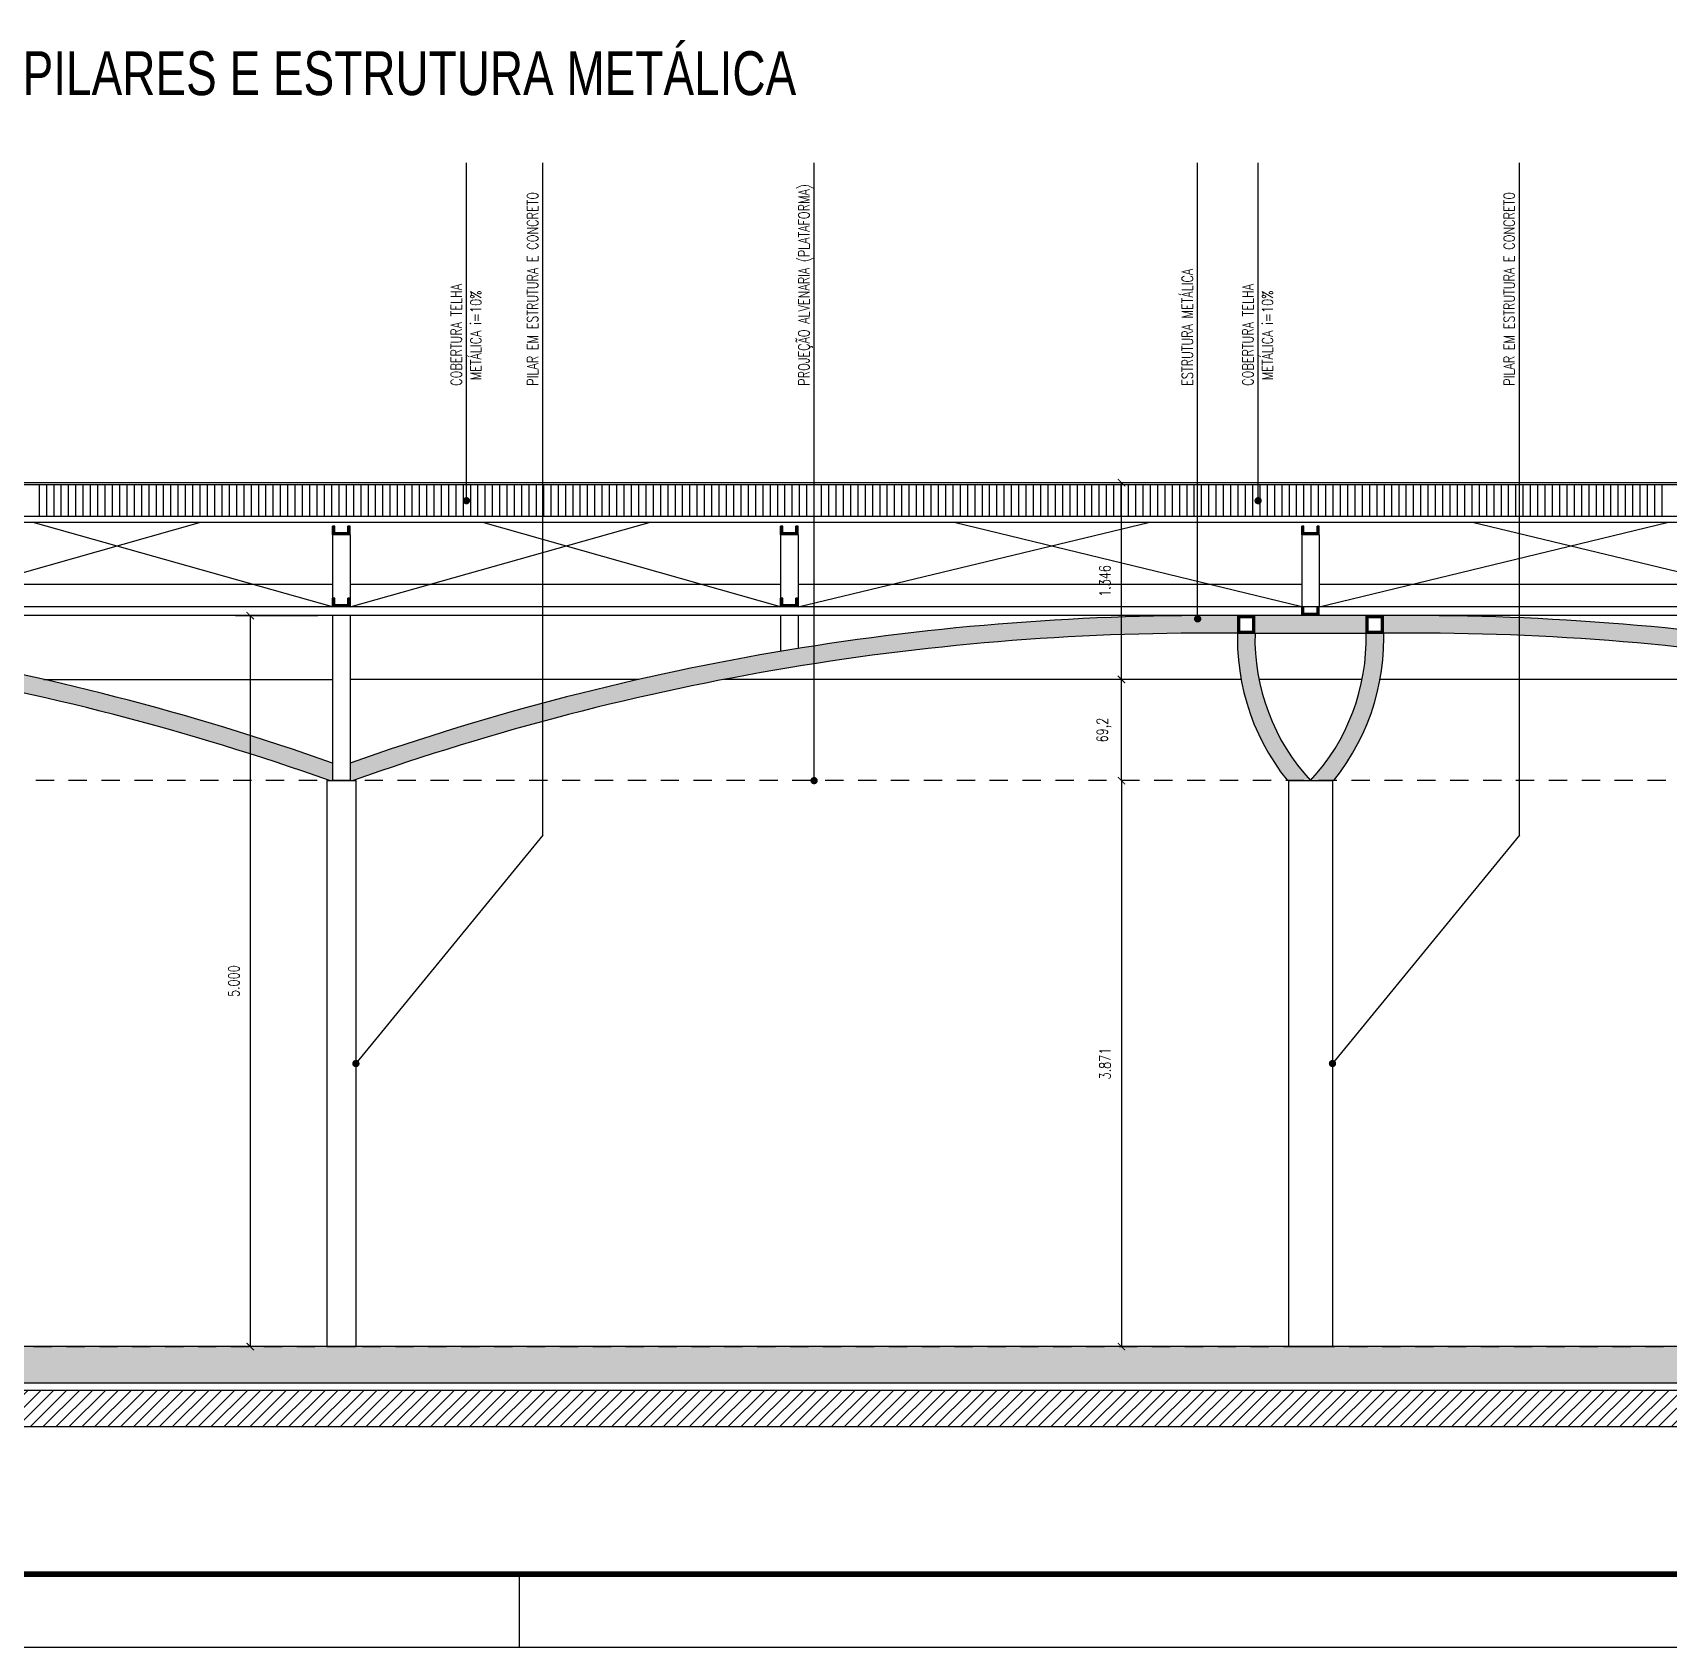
# Model space of a CAD drawing. Extents: x 231.8 to 328.5, y 64.7 to 125.7.
# Drawn here: x 287.18 to 298.36, y 97.18 to 108.22 of the extents above; entities that cross this region are included whole.
import ezdxf

# ---------------------------------------------------------------- set-up
doc = ezdxf.new("R2010")
doc.units = 0
doc.header["$LTSCALE"] = 0.1
doc.header["$MEASUREMENT"] = 0
doc.header["$PDMODE"] = 3
doc.linetypes.add('DASHED2', pattern=[0.375, 0.25, -0.125])
doc.layers.get('0').update_dxf_attribs({"linetype": 'CONTINUOUS'})
doc.layers.get('DEFPOINTS').update_dxf_attribs({"linetype": 'CONTINUOUS'})
for name, color, linetype in [('ATERRO', 250, 'CONTINUOUS'), ('CALHA', 1, 'CONTINUOUS'), ('COBERTURA', 1, 'CONTINUOUS'), ('CONTRAPISO', 64, 'CONTINUOUS'), ('CONTRAPISO1', 7, 'CONTINUOUS'), ('COTAS', 1, 'CONTINUOUS'), ('ESTRUTURA_METÁLICA', 250, 'CONTINUOUS'), ('INDIC', 1, 'CONTINUOUS'), ('PISO', 250, 'CONTINUOUS'), ('PRANCHA', 15, 'CONTINUOUS'), ('PROJEÇÃO', 7, 'DASHED2'), ('TEXTO_AMBIENTE', 250, 'CONTINUOUS'), ('TEXTO_PISO_ÁREA', 1, 'CONTINUOUS'), ('VISTA_CORTE', 2, 'CONTINUOUS')]:
    doc.layers.add(name, color=color, linetype=linetype)
doc.styles.add('STYLE1', font='romans.shx', dxfattribs={"width": 0.75, "height": 0.075})
doc.styles.add('STYLE3', font='arial.ttf', dxfattribs={"width": 0.75, "height": 0.2})
doc.dimstyles.get("Standard").update_dxf_attribs({"dimtxt": 0.18, "dimasz": 0.18, "dimexe": 0.18, "dimexo": 0.0625, "dimgap": 0.09, "dimtad": 0, "dimtih": 1, "dimtoh": 1, "dimdec": 4, "dimzin": 0, "dimdsep": 46, "dimtxsty": 'Standard', "dimcen": 0.09, "dimadec": 0, "dimazin": 0, "dimtfac": 1, "dimtdec": 4, "dimtofl": 0, "dimtmove": 0, "dimatfit": 3, "dimfxl": 1, "dimtolj": 1, "dimtzin": 0, "dimarcsym": 0})

# ---------------------------------------------------------------- blocks, each defined once
blk = doc.blocks.new('_ARCHTICK')
at = {"color": 0, "linetype": 'ByBlock', "const_width": 0.15}
blk.add_lwpolyline([(-0.5, -0.5), (0.5, 0.5)], dxfattribs=at)
blk = doc.blocks.new('*D159')
at = {"color": 1, "linetype": 'ByBlock'}
for p, q in [((292.215, 105.89), (291.652, 105.89)), ((291.752, 105.89), (291.752, 100.89)), ((292.215, 100.89), (291.652, 100.89))]:
    blk.add_line(p, q, dxfattribs=at)
at = {"layer": 'DEFPOINTS', "color": 0, "linetype": 'ByBlock'}
for p in [(292.315, 105.89), (291.752, 100.89), (292.315, 100.89)]:
    blk.add_point(p, dxfattribs=at)
at = {"color": 1, "linetype": 'ByBlock', "xscale": 0.05, "yscale": 0.05, "zscale": 0.05}
for p, rotation in [((291.752, 105.89), 90), ((291.752, 100.89), 270)]:
    blk.add_blockref('_ARCHTICK', p, dxfattribs=dict(at, rotation=rotation))
at = {"color": 60, "linetype": 'ByBlock', "insert": (291.64, 103.39), "char_height": 0.075, "attachment_point": 5, "rotation": 90, "style": 'STYLE1'}
blk.add_mtext('\\A1;5.000', dxfattribs=at)
blk = doc.blocks.new('*D167')
at = {"color": 1, "linetype": 'ByBlock'}
blk.add_line((297.711, 104.762), (297.711, 100.89), dxfattribs=at)
at = {"layer": 'DEFPOINTS', "color": 0, "linetype": 'ByBlock'}
for p in [(297.711, 104.762), (297.711, 100.89), (297.711, 100.89)]:
    blk.add_point(p, dxfattribs=at)
at = {"color": 1, "linetype": 'ByBlock', "xscale": 0.05, "yscale": 0.05, "zscale": 0.05}
for p, rotation in [((297.711, 104.762), 90), ((297.711, 100.89), 270)]:
    blk.add_blockref('_ARCHTICK', p, dxfattribs=dict(at, rotation=rotation))
at = {"color": 60, "linetype": 'ByBlock', "insert": (297.599, 102.826), "char_height": 0.075, "attachment_point": 5, "rotation": 90, "style": 'STYLE1'}
blk.add_mtext('\\A1;3.871', dxfattribs=at)
blk = doc.blocks.new('*D201')
at = {"color": 1, "linetype": 'ByBlock'}
blk.add_line((294.623, 103.105), (294.623, 103.797), dxfattribs=at)
at = {"layer": 'DEFPOINTS', "color": 0, "linetype": 'ByBlock'}
for p in [(294.623, 103.797), (294.623, 103.797), (294.623, 103.105)]:
    blk.add_point(p, dxfattribs=at)
at = {"color": 1, "linetype": 'ByBlock', "xscale": 0.05, "yscale": 0.05, "zscale": 0.05}
for p, rotation in [((294.623, 103.797), 90), ((294.623, 103.105), 270)]:
    blk.add_blockref('_ARCHTICK', p, dxfattribs=dict(at, rotation=rotation))
at = {"color": 60, "linetype": 'ByBlock', "insert": (294.503, 103.451), "char_height": 0.075, "attachment_point": 5, "rotation": 90, "style": 'STYLE1'}
blk.add_mtext('\\A1;69,2', dxfattribs=at)
blk = doc.blocks.new('*D202')
at = {"color": 1, "linetype": 'ByBlock'}
blk.add_line((294.623, 103.797), (294.623, 105.144), dxfattribs=at)
at = {"layer": 'DEFPOINTS', "color": 0, "linetype": 'ByBlock'}
for p in [(294.623, 105.144), (294.623, 105.144), (294.623, 103.797)]:
    blk.add_point(p, dxfattribs=at)
at = {"color": 1, "linetype": 'ByBlock', "xscale": 0.05, "yscale": 0.05, "zscale": 0.05}
for p, rotation in [((294.623, 105.144), 90), ((294.623, 103.797), 270)]:
    blk.add_blockref('_ARCHTICK', p, dxfattribs=dict(at, rotation=rotation))
at = {"color": 60, "linetype": 'ByBlock', "insert": (294.51, 104.471), "char_height": 0.075, "attachment_point": 5, "rotation": 90, "style": 'STYLE1'}
blk.add_mtext('\\A1;1.346', dxfattribs=at)

msp = doc.modelspace()

# ---------------------------------------------------------------- hatches: boundary and pattern name
at = {"layer": 'ATERRO'}
h = msp.add_hatch(dxfattribs=at)
h.set_pattern_fill('ANSI31', color=256, scale=0.5, style=0)
h.set_pattern_definition([(45, (45.39873, -28.611933), (-0.044194174, 0.044194174), [])])
h.paths.add_polyline_path([(309.2294, 98.9337), (282.6034, 98.9337), (282.6034, 98.6837), (309.2294, 98.6837)])
at = {"layer": 'CONTRAPISO1'}
h = msp.add_hatch(dxfattribs=at)
h.set_pattern_fill('AR-CONC', color=256, scale=0.02, style=0)
h.set_pattern_definition([(50, (45.39873, -28.61193), (0.143452037, -0.012550427), [0.015, -0.165]), (355, (45.39873, -28.61193), (-0.02775027, 0.15043843), [0.012, -0.132]), (100.4514, (45.41069, -28.61298), (0.115701876, 0.13788791), [0.01274804, -0.14022842]), (46.1842, (45.39873, -28.57193), (0.21344821, -0.0331038), [0.0225, -0.2475]), (96.6356, (45.41652, -28.5747), (0.18693254, 0.19482357), [0.01912206, -0.2103426]), (351.1842, (45.39873, -28.57193), (0.18693239, 0.19482372), [0.018, -0.198]), (21, (45.41873, -28.58193), (0.11938141, -0.08052378), [0.015, -0.165]), (326, (45.41873, -28.58193), (0.04866307, 0.14503001), [0.012, -0.132]), (71.4514, (45.42868, -28.58864), (0.168044526, 0.0645061), [0.01274804, -0.14022842]), (37.5, (45.39873, -28.611933), (0.002431971, 0.066578771), [0, -0.1304, 0, -0.134, 0, -0.1325]), (7.5, (45.39873, -28.61193), (0.052613907, 0.078882342), [0, -0.0764, 0, -0.1274, 0, -0.0505]), (327.5, (45.35413, -28.611933), (0.106764487, -0.004510974), [0, -0.05, 0, -0.156, 0, -0.207]), (317.5, (45.33413, -28.61193), (0.116637234, 0.020020996), [0, -0.065, 0, -0.1036, 0, -0.147])])
h.paths.add_polyline_path([(309.2294, 99.1337), (308.1764, 99.1337), (308.1764, 99.2337), (283.6564, 99.2337), (283.6564, 99.1337), (282.6034, 99.1337), (282.6034, 98.9837), (309.2294, 98.9837)])
at = {"layer": 'ESTRUTURA_METÁLICA'}
for points in [[(289.3464, 104.8464), (289.3314, 104.8464), (289.3314, 104.8011), (289.2414, 104.8011), (289.2414, 104.8464), (289.2264, 104.8464), (289.2264, 104.7861), (289.3464, 104.7861)], [(292.4114, 104.8464), (292.3964, 104.8464), (292.3964, 104.8011), (292.3064, 104.8011), (292.3064, 104.8464), (292.2914, 104.8464), (292.2914, 104.7861), (292.4114, 104.7861)], [(295.9764, 104.8464), (295.9614, 104.8464), (295.9614, 104.8011), (295.8714, 104.8011), (295.8714, 104.8464), (295.8564, 104.8464), (295.8564, 104.7861), (295.9764, 104.7861)], [(289.3464, 104.354), (289.3314, 104.354), (289.3314, 104.3087), (289.2414, 104.3087), (289.2414, 104.354), (289.2264, 104.354), (289.2264, 104.2937), (289.3464, 104.2937)], [(292.4114, 104.354), (292.3964, 104.354), (292.3964, 104.3087), (292.3064, 104.3087), (292.3064, 104.354), (292.2914, 104.354), (292.2914, 104.2937), (292.4114, 104.2937)], [(295.9764, 104.294), (295.9614, 104.294), (295.9614, 104.2487), (295.8714, 104.2487), (295.8714, 104.294), (295.8564, 104.294), (295.8564, 104.2337), (295.9764, 104.2337)], [(283.4885, 104.2337), (283.2264, 104.2337, 0.0009954), (283.1564, 104.2331), (283.1564, 104.113, -0.0885438), (289.2057, 103.1051), (289.2264, 103.1051), (289.2264, 103.2251, 0.083468)], [(295.4164, 104.113, -0.0003526), (295.4164, 104.1152), (295.4164, 104.2331, 0.0009954), (295.3465, 104.2337), (295.0844, 104.2337, 0.083468), (289.3464, 103.2251), (289.3464, 103.1051), (289.3671, 103.1051, -0.088543)], [(296.2964, 104.2337), (295.5364, 104.2337), (295.5364, 104.1137), (296.2964, 104.1137)], [(296.4165, 104.113, 0.0003526), (296.4164, 104.1152), (296.4164, 104.2331, -0.0009954), (296.4864, 104.2337), (296.7485, 104.2337, -0.083468), (302.4864, 103.2251), (302.4864, 103.1051), (302.4657, 103.1051, 0.088543)]]:
    msp.add_hatch(color=256, dxfattribs=at).paths.add_polyline_path(points)
h = msp.add_hatch(color=256, dxfattribs=at)
h.paths.add_polyline_path([(295.5364, 104.2337), (295.4164, 104.2337), (295.4164, 104.1137), (295.5364, 104.1137)])
h.paths.add_polyline_path([(295.5214, 104.1287), (295.4314, 104.1287), (295.4314, 104.2187), (295.5214, 104.2187)], flags=16)
h = msp.add_hatch(color=256, dxfattribs=at)
h.paths.add_polyline_path([(296.4164, 104.2337), (296.2964, 104.2337), (296.2964, 104.1137), (296.4165, 104.1137, 0.0004996), (296.4164, 104.1168)])
h.paths.add_polyline_path([(296.3114, 104.1287), (296.3114, 104.2187), (296.4014, 104.2187), (296.4014, 104.1287)], flags=16)
h = msp.add_hatch(color=256, dxfattribs=at)
h.paths.add_polyline_path([(295.5364, 104.1137), (295.4164, 104.1137, 0.1770296), (295.758, 103.1051), (295.9164, 103.1051, -0.1954972)])
h.paths.add_polyline_path([(296.4165, 104.1137), (296.2964, 104.1137, -0.1954972), (295.9164, 103.1051), (296.0748, 103.1051, 0.1770302)])

# ---------------------------------------------------------------- linework, layer by layer
at = {"layer": 'ATERRO'}
for p, q in [((309.2294, 98.9337), (282.6034, 98.9337)), ((309.2294, 98.6837), (282.6034, 98.6837))]:
    msp.add_line(p, q, dxfattribs=at)
at = {"layer": 'CALHA'}
for p, q in [((289.2264, 104.4477), (286.2814, 104.4477)), ((292.2914, 104.4477), (289.3464, 104.4477)), ((295.8564, 104.4477), (292.4114, 104.4477)), ((299.4214, 104.4477), (295.9764, 104.4477))]:
    msp.add_line(p, q, dxfattribs=at)
at = {"layer": 'COBERTURA'}
for p, q in [((308.6864, 105.128), (283.1714, 105.128)), ((287.2214, 104.9117), (287.2214, 105.128)), ((287.2714, 104.9117), (287.2714, 105.128)), ((287.3214, 104.9117), (287.3214, 105.128)), ((287.3714, 104.9117), (287.3714, 105.128)), ((287.4214, 104.9117), (287.4214, 105.128)), ((287.4714, 104.9117), (287.4714, 105.128)), ((287.5214, 104.9117), (287.5214, 105.128)), ((287.5714, 104.9117), (287.5714, 105.128)), ((287.6214, 104.9117), (287.6214, 105.128)), ((287.6714, 104.9117), (287.6714, 105.128)), ((287.7214, 104.9117), (287.7214, 105.128)), ((287.7714, 104.9117), (287.7714, 105.128)), ((287.8214, 104.9117), (287.8214, 105.128)), ((287.8714, 104.9117), (287.8714, 105.128)), ((287.9214, 104.9117), (287.9214, 105.128)), ((287.9714, 104.9117), (287.9714, 105.128)), ((288.0214, 104.9117), (288.0214, 105.128)), ((288.0714, 104.9117), (288.0714, 105.128)), ((288.1214, 104.9117), (288.1214, 105.128)), ((288.1714, 104.9117), (288.1714, 105.128)), ((288.2214, 104.9117), (288.2214, 105.128)), ((288.2714, 104.9117), (288.2714, 105.128)), ((288.3214, 104.9117), (288.3214, 105.128)), ((288.3714, 104.9117), (288.3714, 105.128)), ((288.4214, 104.9117), (288.4214, 105.128)), ((288.4714, 104.9117), (288.4714, 105.128)), ((288.5214, 104.9117), (288.5214, 105.128)), ((288.5714, 104.9117), (288.5714, 105.128)), ((288.6214, 104.9117), (288.6214, 105.128)), ((288.6714, 104.9117), (288.6714, 105.128)), ((288.7214, 104.9117), (288.7214, 105.128)), ((288.7714, 104.9117), (288.7714, 105.128)), ((288.8214, 104.9117), (288.8214, 105.128)), ((288.8714, 104.9117), (288.8714, 105.128)), ((288.9214, 104.9117), (288.9214, 105.128)), ((288.9714, 104.9117), (288.9714, 105.128)), ((289.0214, 104.9117), (289.0214, 105.128)), ((289.0714, 104.9117), (289.0714, 105.128)), ((289.1214, 104.9117), (289.1214, 105.128)), ((289.1714, 104.9117), (289.1714, 105.128)), ((289.2214, 104.9117), (289.2214, 105.128)), ((289.2714, 104.9117), (289.2714, 105.128)), ((289.3214, 104.9117), (289.3214, 105.128)), ((289.3714, 104.9117), (289.3714, 105.128)), ((289.4214, 104.9117), (289.4214, 105.128)), ((289.4714, 104.9117), (289.4714, 105.128)), ((289.5214, 104.9117), (289.5214, 105.128)), ((289.5714, 104.9117), (289.5714, 105.128)), ((289.6214, 104.9117), (289.6214, 105.128)), ((289.6714, 104.9117), (289.6714, 105.128)), ((289.7214, 104.9117), (289.7214, 105.128)), ((289.7714, 104.9117), (289.7714, 105.128)), ((289.8214, 104.9117), (289.8214, 105.128)), ((289.8714, 104.9117), (289.8714, 105.128)), ((289.9214, 104.9117), (289.9214, 105.128)), ((289.9714, 104.9117), (289.9714, 105.128)), ((290.0214, 104.9117), (290.0214, 105.128)), ((290.0714, 104.9117), (290.0714, 105.128)), ((290.1214, 104.9117), (290.1214, 105.128)), ((290.1714, 104.9117), (290.1714, 105.128)), ((290.2214, 104.9117), (290.2214, 105.128)), ((290.2714, 104.9117), (290.2714, 105.128)), ((290.3214, 104.9117), (290.3214, 105.128)), ((290.3714, 104.9117), (290.3714, 105.128)), ((290.4214, 104.9117), (290.4214, 105.128)), ((290.4714, 104.9117), (290.4714, 105.128)), ((290.5214, 104.9117), (290.5214, 105.128)), ((290.5714, 104.9117), (290.5714, 105.128)), ((290.6214, 104.9117), (290.6214, 105.128)), ((290.6714, 104.9117), (290.6714, 105.128)), ((290.7214, 104.9117), (290.7214, 105.128)), ((290.7714, 104.9117), (290.7714, 105.128)), ((290.8214, 104.9117), (290.8214, 105.128)), ((290.8714, 104.9117), (290.8714, 105.128)), ((290.9214, 104.9117), (290.9214, 105.128)), ((290.9714, 104.9117), (290.9714, 105.128)), ((291.0214, 104.9117), (291.0214, 105.128)), ((291.0714, 104.9117), (291.0714, 105.128)), ((291.1214, 104.9117), (291.1214, 105.128)), ((291.1714, 104.9117), (291.1714, 105.128)), ((291.2214, 104.9117), (291.2214, 105.128)), ((291.2714, 104.9117), (291.2714, 105.128)), ((291.3214, 104.9117), (291.3214, 105.128)), ((291.3714, 104.9117), (291.3714, 105.128)), ((291.4214, 104.9117), (291.4214, 105.128)), ((291.4714, 104.9117), (291.4714, 105.128)), ((291.5214, 104.9117), (291.5214, 105.128)), ((291.5714, 104.9117), (291.5714, 105.128)), ((291.6214, 104.9117), (291.6214, 105.128)), ((291.6714, 104.9117), (291.6714, 105.128)), ((291.7214, 104.9117), (291.7214, 105.128)), ((291.7714, 104.9117), (291.7714, 105.128)), ((291.8214, 104.9117), (291.8214, 105.128)), ((291.8714, 104.9117), (291.8714, 105.128)), ((291.9214, 104.9117), (291.9214, 105.128)), ((291.9714, 104.9117), (291.9714, 105.128)), ((292.0214, 104.9117), (292.0214, 105.128)), ((292.0714, 104.9117), (292.0714, 105.128)), ((292.1214, 104.9117), (292.1214, 105.128)), ((292.1714, 104.9117), (292.1714, 105.128)), ((292.2214, 104.9117), (292.2214, 105.128)), ((292.2714, 104.9117), (292.2714, 105.128)), ((292.3214, 104.9117), (292.3214, 105.128)), ((292.3714, 104.9117), (292.3714, 105.128)), ((292.4214, 104.9117), (292.4214, 105.128)), ((292.4714, 104.9117), (292.4714, 105.128)), ((292.5214, 104.9117), (292.5214, 105.128)), ((292.5714, 104.9117), (292.5714, 105.128)), ((292.6214, 104.9117), (292.6214, 105.128)), ((292.6714, 104.9117), (292.6714, 105.128)), ((292.7214, 104.9117), (292.7214, 105.128)), ((292.7714, 104.9117), (292.7714, 105.128)), ((292.8214, 104.9117), (292.8214, 105.128)), ((292.8714, 104.9117), (292.8714, 105.128)), ((292.9214, 104.9117), (292.9214, 105.128)), ((292.9714, 104.9117), (292.9714, 105.128)), ((293.0214, 104.9117), (293.0214, 105.128)), ((293.0714, 104.9117), (293.0714, 105.128)), ((293.1214, 104.9117), (293.1214, 105.128)), ((293.1714, 104.9117), (293.1714, 105.128)), ((293.2214, 104.9117), (293.2214, 105.128)), ((293.2714, 104.9117), (293.2714, 105.128)), ((293.3214, 104.9117), (293.3214, 105.128)), ((293.3714, 104.9117), (293.3714, 105.128)), ((293.4214, 104.9117), (293.4214, 105.128)), ((293.4714, 104.9117), (293.4714, 105.128)), ((293.5214, 104.9117), (293.5214, 105.128)), ((293.5714, 104.9117), (293.5714, 105.128)), ((293.6214, 104.9117), (293.6214, 105.128)), ((293.6714, 104.9117), (293.6714, 105.128)), ((293.7214, 104.9117), (293.7214, 105.128)), ((293.7714, 104.9117), (293.7714, 105.128)), ((293.8214, 104.9117), (293.8214, 105.128)), ((293.8714, 104.9117), (293.8714, 105.128)), ((293.9214, 104.9117), (293.9214, 105.128)), ((293.9714, 104.9117), (293.9714, 105.128)), ((294.0214, 104.9117), (294.0214, 105.128)), ((294.0714, 104.9117), (294.0714, 105.128)), ((294.1214, 104.9117), (294.1214, 105.128)), ((294.1714, 104.9117), (294.1714, 105.128)), ((294.2214, 104.9117), (294.2214, 105.128)), ((294.2714, 104.9117), (294.2714, 105.128)), ((294.3214, 104.9117), (294.3214, 105.128)), ((294.3714, 104.9117), (294.3714, 105.128)), ((294.4214, 104.9117), (294.4214, 105.128)), ((294.4714, 104.9117), (294.4714, 105.128)), ((294.5214, 104.9117), (294.5214, 105.128)), ((294.5714, 104.9117), (294.5714, 105.128)), ((294.6214, 104.9117), (294.6214, 105.128)), ((294.6714, 104.9117), (294.6714, 105.128)), ((294.7214, 104.9117), (294.7214, 105.128)), ((294.7714, 104.9117), (294.7714, 105.128)), ((294.8214, 104.9117), (294.8214, 105.128)), ((294.8714, 104.9117), (294.8714, 105.128)), ((294.9214, 104.9117), (294.9214, 105.128)), ((294.9714, 104.9117), (294.9714, 105.128)), ((295.0214, 104.9117), (295.0214, 105.128)), ((295.0714, 104.9117), (295.0714, 105.128)), ((295.1214, 104.9117), (295.1214, 105.128)), ((295.1714, 104.9117), (295.1714, 105.128)), ((295.2214, 104.9117), (295.2214, 105.128)), ((295.2714, 104.9117), (295.2714, 105.128)), ((295.3214, 104.9117), (295.3214, 105.128)), ((295.3714, 104.9117), (295.3714, 105.128)), ((295.4214, 104.9117), (295.4214, 105.128)), ((295.4714, 104.9117), (295.4714, 105.128)), ((295.5214, 104.9117), (295.5214, 105.128)), ((295.5714, 104.9117), (295.5714, 105.128)), ((295.6214, 104.9117), (295.6214, 105.128)), ((295.6714, 104.9117), (295.6714, 105.128)), ((295.7214, 104.9117), (295.7214, 105.128)), ((295.7714, 104.9117), (295.7714, 105.128)), ((295.8214, 104.9117), (295.8214, 105.128)), ((295.8714, 104.9117), (295.8714, 105.128)), ((295.9214, 104.9117), (295.9214, 105.128)), ((295.9714, 104.9117), (295.9714, 105.128)), ((296.0214, 104.9117), (296.0214, 105.128)), ((296.0714, 104.9117), (296.0714, 105.128)), ((296.1214, 104.9117), (296.1214, 105.128)), ((296.1714, 104.9117), (296.1714, 105.128)), ((296.2214, 104.9117), (296.2214, 105.128)), ((296.2714, 104.9117), (296.2714, 105.128)), ((296.3214, 104.9117), (296.3214, 105.128)), ((296.3714, 104.9117), (296.3714, 105.128)), ((296.4214, 104.9117), (296.4214, 105.128)), ((296.4714, 104.9117), (296.4714, 105.128)), ((296.5214, 104.9117), (296.5214, 105.128)), ((296.5714, 104.9117), (296.5714, 105.128)), ((296.6214, 104.9117), (296.6214, 105.128)), ((296.6714, 104.9117), (296.6714, 105.128)), ((296.7214, 104.9117), (296.7214, 105.128)), ((296.7714, 104.9117), (296.7714, 105.128)), ((296.8214, 104.9117), (296.8214, 105.128)), ((296.8714, 104.9117), (296.8714, 105.128)), ((296.9214, 104.9117), (296.9214, 105.128)), ((296.9714, 104.9117), (296.9714, 105.128)), ((297.0214, 104.9117), (297.0214, 105.128)), ((297.0714, 104.9117), (297.0714, 105.128)), ((297.1214, 104.9117), (297.1214, 105.128)), ((297.1714, 104.9117), (297.1714, 105.128)), ((297.2214, 104.9117), (297.2214, 105.128)), ((297.2714, 104.9117), (297.2714, 105.128)), ((297.3214, 104.9117), (297.3214, 105.128)), ((297.3714, 104.9117), (297.3714, 105.128)), ((297.4214, 104.9117), (297.4214, 105.128)), ((297.4714, 104.9117), (297.4714, 105.128)), ((297.5214, 104.9117), (297.5214, 105.128)), ((297.5714, 104.9117), (297.5714, 105.128)), ((297.6214, 104.9117), (297.6214, 105.128)), ((297.6714, 104.9117), (297.6714, 105.128)), ((297.7214, 104.9117), (297.7214, 105.128)), ((297.7714, 104.9117), (297.7714, 105.128)), ((297.8214, 104.9117), (297.8214, 105.128)), ((297.8714, 104.9117), (297.8714, 105.128)), ((297.9214, 104.9117), (297.9214, 105.128)), ((297.9714, 104.9117), (297.9714, 105.128)), ((298.0214, 104.9117), (298.0214, 105.128)), ((298.0714, 104.9117), (298.0714, 105.128)), ((298.1214, 104.9117), (298.1214, 105.128)), ((298.1714, 104.9117), (298.1714, 105.128)), ((298.2214, 104.9117), (298.2214, 105.128)), ((298.2714, 104.9117), (298.2714, 105.128)), ((298.3214, 104.9117), (298.3214, 105.128)), ((308.6614, 104.9117), (283.1714, 104.9117)), ((308.6864, 104.8715), (283.1714, 104.8715))]:
    msp.add_line(p, q, dxfattribs=at)
at = {"layer": 'CONTRAPISO'}
for p, q in [((308.1764, 99.2337), (283.6564, 99.2337)), ((309.2294, 98.9837), (282.6034, 98.9837))]:
    msp.add_line(p, q, dxfattribs=at)
at = {"layer": 'ESTRUTURA_METÁLICA'}
for p, q in [((286.2814, 104.2937), (288.3176, 104.8715)), ((289.2264, 104.2937), (287.1799, 104.8715)), ((289.2264, 104.7861), (289.2264, 104.8464)), ((289.2414, 104.8464), (289.2264, 104.8464)), ((289.2414, 104.8011), (289.2414, 104.8464)), ((289.3464, 104.8464), (289.3314, 104.8464)), ((289.3314, 104.8011), (289.3314, 104.8464)), ((289.3464, 104.2937), (291.3929, 104.8715)), ((289.3464, 104.7861), (289.3464, 104.8464)), ((292.2914, 104.2937), (290.2553, 104.8715)), ((292.2914, 104.7861), (292.2914, 104.8464)), ((292.3064, 104.8464), (292.2914, 104.8464)), ((292.3064, 104.8011), (292.3064, 104.8464)), ((292.4114, 104.8464), (292.3964, 104.8464)), ((292.3964, 104.8011), (292.3964, 104.8464)), ((292.4114, 104.2937), (294.8077, 104.8715)), ((292.4114, 104.7861), (292.4114, 104.8464)), ((295.8564, 104.2937), (293.4775, 104.8715)), ((295.8714, 104.8464), (295.8564, 104.8464)), ((295.8564, 104.7861), (295.8564, 104.8464)), ((295.8714, 104.8011), (295.8714, 104.8464)), ((295.9614, 104.8011), (295.9614, 104.8464)), ((295.9764, 104.8464), (295.9614, 104.8464)), ((295.9764, 104.2937), (298.3554, 104.8715)), ((295.9764, 104.7861), (295.9764, 104.8464)), ((299.4214, 104.2937), (297.0252, 104.8715)), ((289.3464, 104.7861), (289.2264, 104.7861)), ((289.2264, 104.7861), (289.2264, 104.2937)), ((289.3314, 104.8011), (289.2414, 104.8011)), ((289.3464, 104.7861), (289.3464, 104.2937)), ((292.4114, 104.7861), (292.2914, 104.7861)), ((292.2914, 104.7861), (292.2914, 104.2937)), ((292.3964, 104.8011), (292.3064, 104.8011)), ((292.4114, 104.7861), (292.4114, 104.2937)), ((295.8564, 104.7861), (295.8564, 104.2937)), ((295.9764, 104.7861), (295.8564, 104.7861)), ((295.9614, 104.8011), (295.8714, 104.8011)), ((295.9764, 104.7861), (295.9764, 104.2937)), ((308.6764, 104.2937), (283.1564, 104.2937)), ((289.2414, 104.354), (289.2264, 104.354)), ((289.2264, 104.2937), (289.2264, 104.354)), ((289.3464, 104.2937), (289.2264, 104.2937)), ((289.2414, 104.3087), (289.2414, 104.354)), ((289.3314, 104.3087), (289.2414, 104.3087)), ((289.3314, 104.3087), (289.3314, 104.354)), ((289.3464, 104.354), (289.3314, 104.354)), ((289.3464, 104.2937), (289.3464, 104.354)), ((292.3064, 104.354), (292.2914, 104.354)), ((292.2914, 104.2937), (292.2914, 104.354)), ((292.4114, 104.2937), (292.2914, 104.2937)), ((292.3064, 104.3087), (292.3064, 104.354)), ((292.3964, 104.3087), (292.3064, 104.3087)), ((292.3964, 104.3087), (292.3964, 104.354)), ((292.4114, 104.354), (292.3964, 104.354)), ((292.4114, 104.2937), (292.4114, 104.354)), ((295.8564, 104.2337), (295.8564, 104.294)), ((295.8714, 104.294), (295.8564, 104.294)), ((295.8714, 104.2487), (295.8714, 104.294)), ((295.9764, 104.294), (295.9614, 104.294)), ((295.9614, 104.2487), (295.9614, 104.294)), ((295.9764, 104.2337), (295.9764, 104.294)), ((308.6764, 104.2337), (283.1564, 104.2337)), ((289.2264, 104.2337), (289.2264, 103.1051)), ((289.3464, 104.2337), (289.3464, 103.1051)), ((292.2914, 104.2337), (292.2914, 103.9892)), ((292.4114, 104.2337), (292.4114, 104.009)), ((295.4164, 104.2337), (295.4164, 104.1137)), ((295.4314, 104.2187), (295.4314, 104.1287)), ((295.5214, 104.2187), (295.4314, 104.2187)), ((295.5214, 104.1287), (295.5214, 104.2187)), ((295.5364, 104.1137), (295.5364, 104.2337)), ((295.9764, 104.2337), (295.8564, 104.2337)), ((295.9614, 104.2487), (295.8714, 104.2487)), ((296.2964, 104.1137), (296.2964, 104.2337)), ((296.3114, 104.1287), (296.3114, 104.2187)), ((296.4014, 104.2187), (296.3114, 104.2187)), ((296.4014, 104.1287), (296.4014, 104.2187)), ((296.4164, 104.1168), (296.4164, 104.2337)), ((295.4164, 104.1137), (295.5364, 104.1137)), ((295.4314, 104.1287), (295.5214, 104.1287)), ((295.5364, 104.1137), (296.2964, 104.1137)), ((296.2964, 104.1137), (296.4165, 104.1137)), ((296.3114, 104.1287), (296.4014, 104.1287)), ((287.2514, 103.7973), (289.2264, 103.7973)), ((291.3215, 103.7973), (289.3464, 103.7973)), ((295.4413, 103.7973), (291.9048, 103.7973)), ((296.2693, 103.7973), (295.5635, 103.7973)), ((299.928, 103.7973), (296.3915, 103.7973))]:
    msp.add_line(p, q, dxfattribs=at)
for centre, radius, start, end in [((283.3574, 86.663), 17.5712, 70.48762, 90.65543), ((296.967, 104.0768), 1.551, 174.21995, 218.7912), ((294.8659, 104.0768), 1.551, 321.2088, 5.78005), ((283.3574, 86.663), 17.4512, 70.41999, 90.65994), ((295.2154, 86.663), 17.4512, 89.34023, 109.58001), ((296.967, 104.0768), 1.431, 178.52042, 222.76702), ((294.8659, 104.0768), 1.431, 317.23298, 1.47958)]:
    msp.add_arc(centre, radius, start, end, dxfattribs=at)
at = {"layer": 'INDIC'}
for p, q in [((290.1425, 105.0199), (290.1425, 107.3313)), ((290.6646, 102.731), (290.6646, 107.3313)), ((292.5205, 103.1051), (292.5205, 107.3313)), ((295.1442, 104.2118), (295.1442, 107.3313)), ((295.5577, 105.0199), (295.5577, 107.3313)), ((297.3446, 102.731), (297.3446, 107.3313)), ((290.6646, 102.731), (289.3864, 101.1694)), ((297.3446, 102.731), (296.0664, 101.1694))]:
    msp.add_line(p, q, dxfattribs=at)
at = {"layer": 'INDIC', "const_width": 0.025}
for points in [[(290.13, 105.0199, 1), (290.155, 105.0199, 1)], [(295.5452, 105.0199, 1), (295.5702, 105.0199, 1)], [(295.1317, 104.2118, 1), (295.1567, 104.2118, 1)], [(292.508, 103.1051, 1), (292.533, 103.1051, 1)], [(289.3739, 101.1694, 1), (289.3989, 101.1694, 1)], [(296.0539, 101.1694, 1), (296.0789, 101.1694, 1)]]:
    msp.add_lwpolyline(points, format="xyb", close=True, dxfattribs=at)
at = {"layer": 'PISO'}
msp.add_line((283.1464, 105.1437), (308.6864, 105.1437), dxfattribs=at)
for centre, radius, start, end in [((295.2154, 86.663), 17.5712, 89.32041, 109.51238), ((296.6174, 86.663), 17.5712, 70.48762, 90.67959), ((296.6174, 86.663), 17.4512, 70.41999, 90.65977)]:
    msp.add_arc(centre, radius, start, end, dxfattribs=at)
at = {"layer": 'PRANCHA', "color": 250}
for p, q in [((290.5028, 97.6761), (290.5028, 97.1761)), ((279.7528, 97.1761), (328.5028, 97.1761))]:
    msp.add_line(p, q, dxfattribs=at)
at = {"layer": 'PRANCHA', "color": 250, "const_width": 0.04}
msp.add_lwpolyline([(328.0028, 125.1761), (281.0028, 125.1761), (281.0028, 97.6761), (328.0028, 97.6761), (328.0028, 125.1761)], dxfattribs=at)
at = {"layer": 'PROJEÇÃO', "ltscale": 5}
for p, q in [((302.6214, 103.1051), (285.1564, 103.1051)), ((285.1564, 99.2337), (302.6214, 99.2337))]:
    msp.add_line(p, q, dxfattribs=at)
at = {"layer": 'VISTA_CORTE'}
for p, q in [((289.1864, 103.1051), (289.1864, 99.2337)), ((289.1864, 103.1051), (289.3864, 103.1051)), ((289.3864, 103.1051), (289.3864, 99.2337)), ((295.7664, 103.1051), (296.0664, 103.1051)), ((295.7664, 103.1051), (295.7664, 99.2337)), ((296.0664, 103.1051), (296.0664, 99.2337)), ((289.1864, 99.2337), (289.3864, 99.2337)), ((295.7664, 99.2337), (296.0664, 99.2337))]:
    msp.add_line(p, q, dxfattribs=at)

# ---------------------------------------------------------------- texts
at = {"layer": 'TEXTO_AMBIENTE', "style": 'STYLE3', "width": 0.75}
msp.add_text('PLANTA DE LOCAÇÃO DE PILARES E ESTRUTURA METÁLICA', height=0.3, dxfattribs=at).set_placement((283.1247, 107.7947))
at = {"layer": 'TEXTO_PISO_ÁREA', "style": 'STYLE1', "width": 0.75}
for s, p in [('PILAR EM ESTRUTURA E CONCRETO', (290.6324, 105.8063)), ('PROJEÇÃO ALVENARIA (PLATAFORMA)', (292.4883, 105.8063)), ('PILAR EM ESTRUTURA E CONCRETO', (297.3124, 105.8063)), ('ESTRUTURA METÁLICA', (295.112, 105.8063)), ('COBERTURA TELHA', (290.1103, 105.8063)), ('METÁLICA i=10%', (290.2442, 105.8438)), ('COBERTURA TELHA', (295.5255, 105.8063)), ('METÁLICA i=10%', (295.6594, 105.8438))]:
    msp.add_text(s, height=0.075, rotation=90, dxfattribs=at).set_placement(p)

# ---------------------------------------------------------------- dimensions: what is measured, and where the dimension line sits
at = {"layer": 'COTAS'}
dim = msp.add_linear_dim(base=(294.6227, 105.1437), p1=(294.6227, 103.7973), p2=(294.6227, 105.1437), angle=90, dimstyle='Standard', override={"dimtxt": 0.075, "dimasz": 0.05, "dimexe": 0.1, "dimexo": 0.1, "dimgap": 0.075, "dimtad": 1, "dimtih": 0, "dimtoh": 0, "dimdec": 3, "dimtxsty": 'STYLE1', "dimblk1": 'ARCHTICK', "dimblk2": 'ARCHTICK', "dimsah": 1, "dimcen": 0, "dimclrd": 1, "dimclre": 1, "dimclrt": 60, "dimtdec": 3, "dimtofl": 1}, dxfattribs=at)
dim.commit()
dim.dimension.update_dxf_attribs({"geometry": '*D202', "text_midpoint": (294.5102, 104.4705)})
for base, p1, p2, picture, middle in [((288.6641, 99.2337), (289.2264, 104.2337), (289.2264, 99.2337), '*D159', (288.5516, 101.7337)), ((294.6227, 99.2337), (294.6227, 103.1051), (294.6227, 99.2337), '*D167', (294.5102, 101.1694))]:
    dim = msp.add_linear_dim(base=base, p1=p1, p2=p2, angle=90, dimstyle='Standard', override={"dimtxt": 0.075, "dimasz": 0.05, "dimexe": 0.1, "dimexo": 0.1, "dimgap": 0.075, "dimtad": 1, "dimtih": 0, "dimtoh": 0, "dimdec": 3, "dimtxsty": 'STYLE1', "dimblk1": 'ARCHTICK', "dimblk2": 'ARCHTICK', "dimsah": 1, "dimcen": 0, "dimclrd": 1, "dimclre": 1, "dimclrt": 60, "dimtdec": 3, "dimtofl": 1}, dxfattribs=at)
    dim.commit()
    dim.dimension.update_dxf_attribs({"geometry": picture, "text_midpoint": middle, "insert": (-3.0883, -1.6566)})
dim = msp.add_linear_dim(base=(294.6227, 103.7973), p1=(294.6227, 103.1051), p2=(294.6227, 103.7973), angle=90, text='69,2', dimstyle='Standard', override={"dimtxt": 0.075, "dimasz": 0.05, "dimexe": 0.1, "dimexo": 0.1, "dimgap": 0.075, "dimtad": 1, "dimtih": 0, "dimtoh": 0, "dimdec": 3, "dimtxsty": 'STYLE1', "dimblk1": 'ARCHTICK', "dimblk2": 'ARCHTICK', "dimsah": 1, "dimcen": 0, "dimclrd": 1, "dimclre": 1, "dimclrt": 60, "dimtdec": 3, "dimtofl": 1}, dxfattribs=at)
dim.commit()
dim.dimension.update_dxf_attribs({"geometry": '*D201', "text_midpoint": (294.5031, 103.4512)})

doc.saveas('drawing.dxf')
